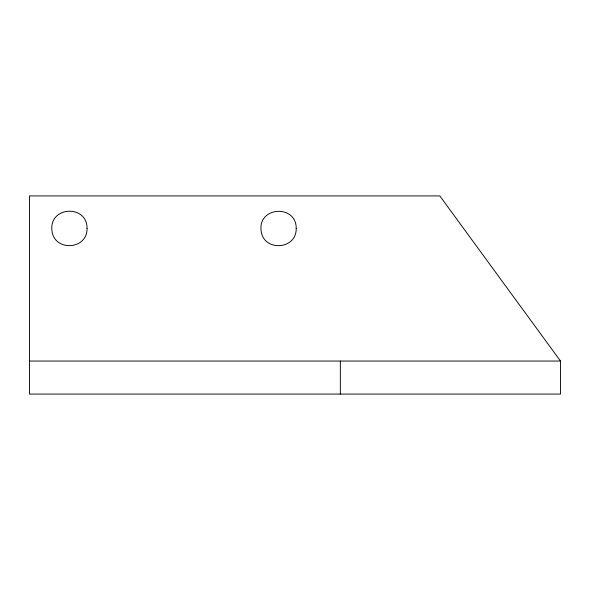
<?xml version="1.0" encoding="UTF-8"?>
<svg xmlns="http://www.w3.org/2000/svg" width="590" height="590" viewBox="0 0 590 590"><rect width="100%" height="100%" fill="white"/><g stroke="black" fill="none" stroke-linecap="round" stroke-linejoin="round"><path stroke-width="0.89" d="M29.5 361.05L560.5 361.05L560.5 394.076L29.5 394.076L29.5 195.924L439.816 195.924L560.5 361.05M340.342 361.05L340.342 394.076M87.047 228.404C87.512 250.367 53.292 251.827 51.883 229.894C49.582 206.176 87.283 204.398 87.047 228.404M296.202 228.433C296.659 250.403 262.439 251.856 261.038 229.923C258.671 206.271 296.571 204.582 296.202 228.433"/></g></svg>
